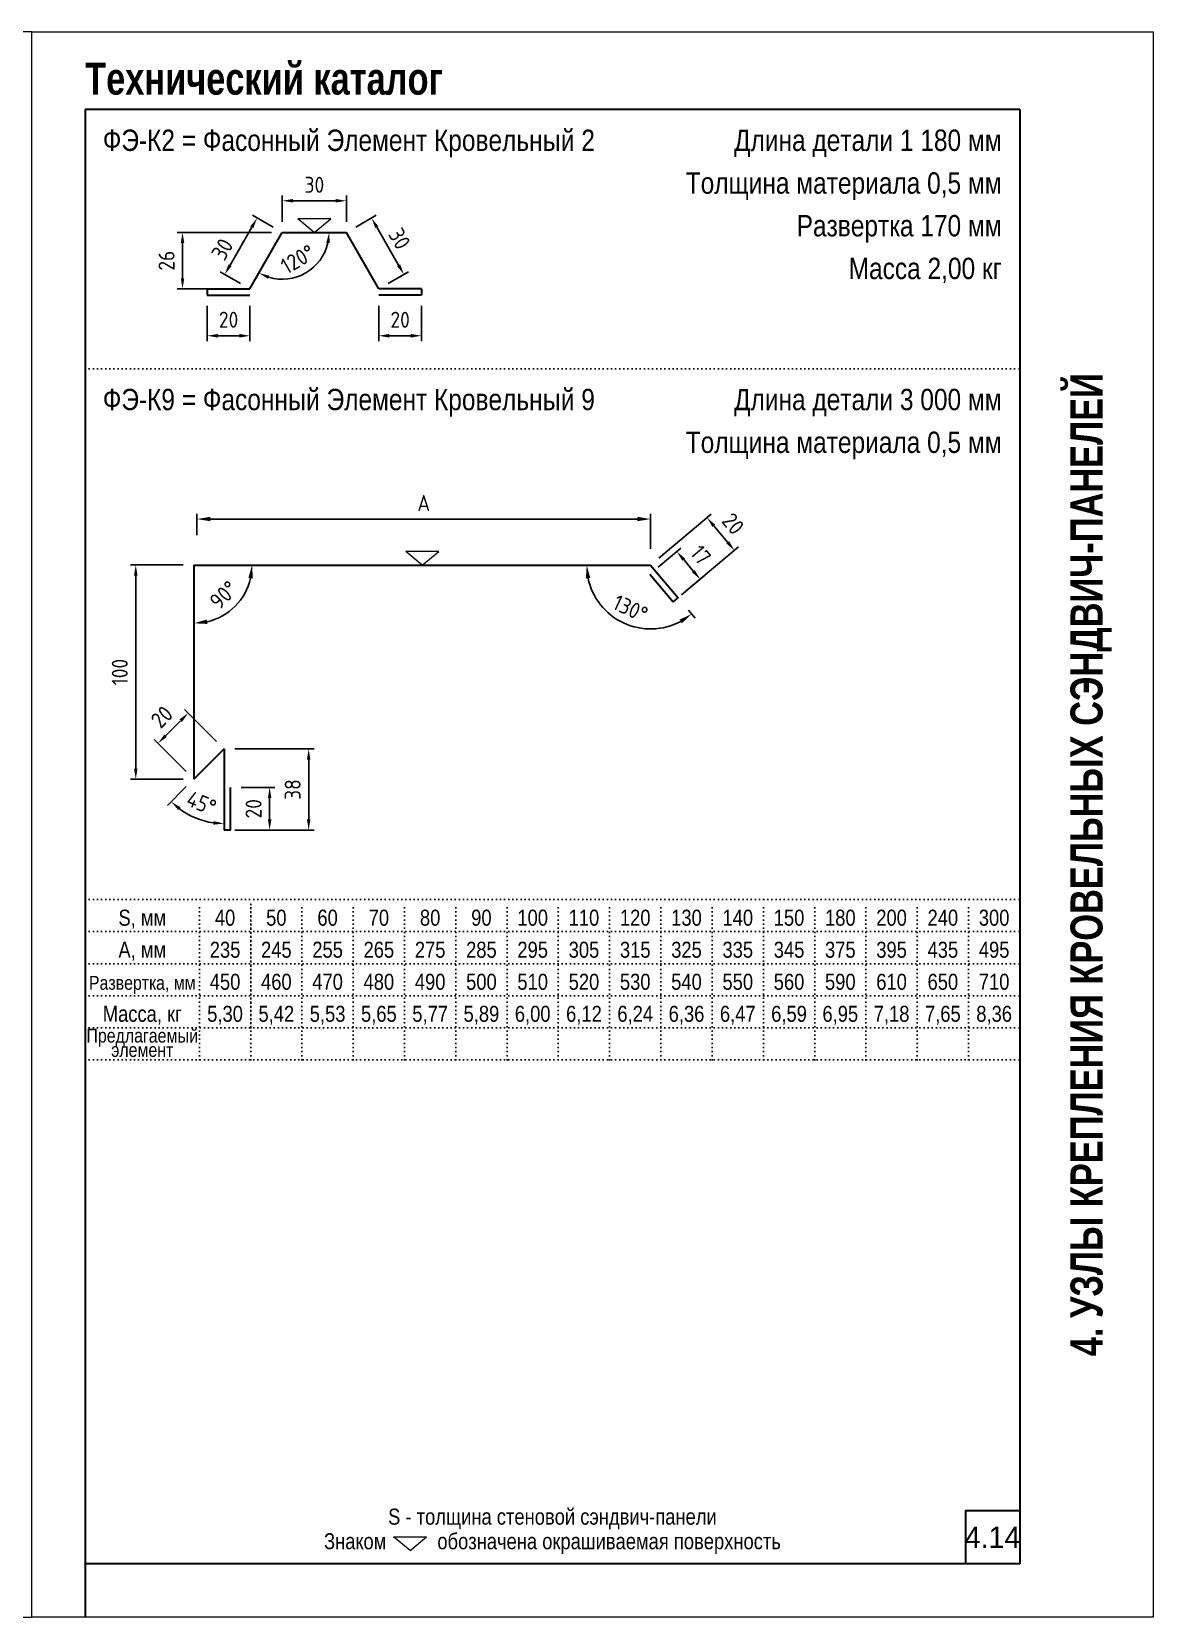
# Model space of a CAD drawing. Extents: x 5821 to 16321, y -13531 to 5774.
# Drawn here: x 8971 to 10021, y -11304 to -9819 of the extents above; entities that cross this region are included whole.
import ezdxf
from ezdxf.enums import TextEntityAlignment as Align

# ---------------------------------------------------------------- set-up
doc = ezdxf.new("R2010")
doc.units = 0
doc.header["$LTSCALE"] = 3
doc.linetypes.add('DOT2', pattern=[0.125, 0, -0.125])
doc.layers.get('0').update_dxf_attribs({"linetype": 'CONTINUOUS', "lineweight": 30})
doc.layers.get('DEFPOINTS').update_dxf_attribs({"linetype": 'CONTINUOUS'})
for name, color, linetype, lineweight in [('new_fill', 8, 'CONTINUOUS', 13), ('RAZMER', 7, 'CONTINUOUS', 9), ('Нащельники', 1, 'CONTINUOUS', 30)]:
    doc.layers.add(name, color=color, linetype=linetype, lineweight=lineweight)
doc.layers.add('Punktir', color=7, linetype='CONTINUOUS')
doc.styles.add('LOGO', font='HATTEN.TTF')
doc.styles.add('ROMANS', font='romans.shx', dxfattribs={"width": 0.85})
doc.styles.add('style1', font='ARIALN.TTF')
doc.styles.add('style2', font='impact.TTF')
doc.dimstyles.new('2.5', dxfattribs={"dimscale": 5, "dimtxt": 3, "dimasz": 2, "dimexe": 1, "dimexo": 2, "dimgap": 0, "dimtad": 0, "dimdec": 0, "dimlfac": 0.5, "dimzin": 9, "dimdsep": 46, "dimtxsty": 'ROMANS', "dimcen": -3, "dimdle": 1, "dimclrd": 256, "dimclre": 256, "dimclrt": 256, "dimadec": 0, "dimazin": 0, "dimtfac": 1, "dimtdec": 0, "dimtofl": 0, "dimtmove": 2, "dimatfit": 3, "dimfxl": 0, "dimtvp": 1, "dimtolj": 1, "dimtzin": 9, "dimarcsym": 0})
doc.dimstyles.new('5', dxfattribs={"dimscale": 5, "dimtxt": 3, "dimasz": 2.5, "dimexe": 1, "dimexo": 3, "dimgap": 0, "dimtad": 0, "dimdec": 0, "dimzin": 9, "dimdsep": 46, "dimtxsty": 'ROMANS', "dimblk2": 'OBLIQUE', "dimcen": -3, "dimdle": 1.5, "dimclrd": 256, "dimclre": 256, "dimclrt": 256, "dimadec": 0, "dimazin": 0, "dimtfac": 1, "dimtdec": 0, "dimtofl": 0, "dimtmove": 2, "dimatfit": 3, "dimfxl": 0, "dimtvp": 1, "dimtolj": 1, "dimtzin": 9, "dimarcsym": 0})

# ---------------------------------------------------------------- blocks, each defined once
blk = doc.blocks.new('*D1271')
at = {"layer": 'DEFPOINTS', "color": 0, "transparency": 16777216}
for p in [(9122.9, -10318.2), (9068.5, -10518.8), (9122.9, -10518.8)]:
    blk.add_point(p, dxfattribs=at)
at = {"layer": 'RAZMER', "lineweight": -2, "transparency": 16777216}
for p, q in [((9112.9, -10318.2), (9063.5, -10318.2)), ((9068.5, -10328.2), (9068.5, -10508.8)), ((9112.9, -10518.8), (9063.5, -10518.8))]:
    blk.add_line(p, q, dxfattribs=at)
at = {"layer": 'RAZMER', "transparency": 16777216}
for points in [[(9066.8, -10328.2), (9070.2, -10328.2), (9068.5, -10318.2)], [(9066.8, -10508.8), (9070.2, -10508.8), (9068.5, -10518.8)]]:
    blk.add_solid(points, dxfattribs=at)
at = {"layer": 'RAZMER', "transparency": 16777216, "insert": (9053.5, -10418.5), "char_height": 15, "attachment_point": 5, "rotation": 90, "style": 'ROMANS'}
blk.add_mtext('\\A1;100', dxfattribs=at)
blk = doc.blocks.new('*D1272')
at = {"layer": 'DEFPOINTS', "color": 0, "transparency": 16777216}
for p in [(9089.3, -10485.2), (9151.2, -10490.5), (9122.9, -10518.8)]:
    blk.add_point(p, dxfattribs=at)
at = {"layer": 'RAZMER', "lineweight": -2, "transparency": 16777216}
for p, q in [((9144.1, -10483.4), (9114.1, -10453.4)), ((9110.5, -10464), (9096.4, -10478.2)), ((9115.8, -10511.7), (9085.8, -10481.7))]:
    blk.add_line(p, q, dxfattribs=at)
at = {"layer": 'RAZMER', "transparency": 16777216}
for points in [[(9109.4, -10462.8), (9111.7, -10465.2), (9117.6, -10456.9)], [(9095.2, -10477), (9097.6, -10479.3), (9089.3, -10485.2)]]:
    blk.add_solid(points, dxfattribs=at)
at = {"layer": 'RAZMER', "transparency": 16777216, "insert": (9092.9, -10460.5), "char_height": 15, "attachment_point": 5, "rotation": 45, "style": 'ROMANS'}
blk.add_mtext('\\A1;20', dxfattribs=at)
blk = doc.blocks.new('*D1273')
at = {"layer": 'DEFPOINTS', "color": 0, "transparency": 16777216}
for p in [(9157.2, -10526.5), (9157.2, -10566.5), (9193.8, -10566.5)]:
    blk.add_point(p, dxfattribs=at)
at = {"layer": 'RAZMER', "lineweight": -2, "transparency": 16777216}
for p, q in [((9167.2, -10526.5), (9198.8, -10526.5)), ((9193.8, -10536.5), (9193.8, -10556.5)), ((9167.2, -10566.5), (9198.8, -10566.5))]:
    blk.add_line(p, q, dxfattribs=at)
at = {"layer": 'RAZMER', "transparency": 16777216}
for points in [[(9192.2, -10536.5), (9195.5, -10536.5), (9193.8, -10526.5)], [(9192.2, -10556.5), (9195.5, -10556.5), (9193.8, -10566.5)]]:
    blk.add_solid(points, dxfattribs=at)
at = {"layer": 'RAZMER', "transparency": 16777216, "insert": (9178.8, -10546.5), "char_height": 15, "attachment_point": 5, "rotation": 90, "style": 'ROMANS'}
blk.add_mtext('\\A1;20', dxfattribs=at)
blk = doc.blocks.new('*D1274')
at = {"layer": 'DEFPOINTS', "color": 0, "transparency": 16777216}
for p in [(9151.2, -10490.5), (9151.2, -10566.5), (9230.4, -10566.5)]:
    blk.add_point(p, dxfattribs=at)
at = {"layer": 'RAZMER', "lineweight": -2, "transparency": 16777216}
for p, q in [((9161.2, -10490.5), (9235.4, -10490.5)), ((9230.4, -10500.5), (9230.4, -10556.5)), ((9161.2, -10566.5), (9235.4, -10566.5))]:
    blk.add_line(p, q, dxfattribs=at)
at = {"layer": 'RAZMER', "transparency": 16777216}
for points in [[(9228.7, -10500.5), (9232, -10500.5), (9230.4, -10490.5)], [(9228.7, -10556.5), (9232, -10556.5), (9230.4, -10566.5)]]:
    blk.add_solid(points, dxfattribs=at)
at = {"layer": 'RAZMER', "transparency": 16777216, "insert": (9215.4, -10528.5), "char_height": 15, "attachment_point": 5, "rotation": 90, "style": 'ROMANS'}
blk.add_mtext('\\A1;38', dxfattribs=at)
blk = doc.blocks.new('*D1275')
at = {"layer": 'DEFPOINTS', "color": 0, "transparency": 16777216}
for p in [(9549.8, -10326.7), (9596.9, -10331.6), (9571.6, -10352.7)]:
    blk.add_point(p, dxfattribs=at)
at = {"layer": 'RAZMER', "lineweight": -2, "transparency": 16777216}
for p, q in [((9557.5, -10320.2), (9578.9, -10302.3)), ((9581.5, -10313.2), (9590.4, -10323.9)), ((9579.3, -10346.3), (9600.7, -10328.3))]:
    blk.add_line(p, q, dxfattribs=at)
at = {"layer": 'RAZMER', "transparency": 16777216}
for points in [[(9582.7, -10312.1), (9580.2, -10314.2), (9575, -10305.5)], [(9591.7, -10322.8), (9589.2, -10325), (9596.9, -10331.6)]]:
    blk.add_solid(points, dxfattribs=at)
at = {"layer": 'RAZMER', "transparency": 16777216, "insert": (9597.4, -10308.9), "char_height": 15, "attachment_point": 5, "rotation": 310, "style": 'ROMANS'}
blk.add_mtext('\\A1;17', dxfattribs=at)
blk = doc.blocks.new('*D1276')
at = {"layer": 'DEFPOINTS', "color": 0, "transparency": 16777216}
for p in [(9629.1, -10304.6), (9550.5, -10318.2), (9576.2, -10348.9)]:
    blk.add_point(p, dxfattribs=at)
at = {"layer": 'RAZMER', "lineweight": -2, "transparency": 16777216}
for p, q in [((9558.2, -10311.8), (9607.2, -10270.7)), ((9609.8, -10281.6), (9622.6, -10296.9)), ((9583.9, -10342.4), (9632.9, -10301.3))]:
    blk.add_line(p, q, dxfattribs=at)
at = {"layer": 'RAZMER', "transparency": 16777216}
for points in [[(9611, -10280.5), (9608.5, -10282.6), (9603.3, -10273.9)], [(9623.9, -10295.8), (9621.3, -10298), (9629.1, -10304.6)]]:
    blk.add_solid(points, dxfattribs=at)
at = {"layer": 'RAZMER', "transparency": 16777216, "insert": (9627.7, -10279.6), "char_height": 15, "attachment_point": 5, "rotation": 310, "style": 'ROMANS'}
blk.add_mtext('\\A1;20', dxfattribs=at)
blk = doc.blocks.new('*D1277')
at = {"layer": 'DEFPOINTS', "color": 0, "transparency": 16777216}
for p in [(9151.2, -10490.5), (9151.2, -10490.5), (9122.9, -10518.8), (9151.2, -10542.8), (9116.2, -10551)]:
    blk.add_point(p, dxfattribs=at)
at = {"layer": 'RAZMER', "lineweight": -2, "transparency": 16777216}
for p, q in [((9115.8, -10525.8), (9098.2, -10543.5)), ((9151.2, -10552.8), (9151.2, -10565.4))]:
    blk.add_line(p, q, dxfattribs=at)
blk.add_arc((9151.2, -10490.5), 69.9, 233.2016, 261.7984, dxfattribs=at)
at = {"layer": 'RAZMER', "transparency": 16777216}
for points in [[(9108.2, -10547.7), (9110.4, -10545.2), (9101.7, -10539.9)], [(9141.3, -10558), (9141.1, -10561.4), (9151.2, -10560.4)]]:
    blk.add_solid(points, dxfattribs=at)
at = {"layer": 'RAZMER', "transparency": 16777216, "insert": (9130.1, -10541.2), "char_height": 15, "attachment_point": 5, "rotation": 337.5, "style": 'ROMANS'}
blk.add_mtext('\\A1;45°', dxfattribs=at)
blk = doc.blocks.new('*D1283')
at = {"layer": 'DEFPOINTS', "color": 0, "transparency": 16777216}
for p in [(9550.5, -10275.2), (9125.8, -10305.4), (9550.5, -10318.2)]:
    blk.add_point(p, dxfattribs=at)
at = {"layer": 'RAZMER', "lineweight": -2, "transparency": 16777216}
for p, q in [((9125.8, -10290.4), (9125.8, -10270.2)), ((9138.3, -10275.2), (9538, -10275.2)), ((9550.5, -10303.2), (9550.5, -10270.2))]:
    blk.add_line(p, q, dxfattribs=at)
at = {"layer": 'RAZMER', "transparency": 16777216}
for points in [[(9138.3, -10273.1), (9138.3, -10277.2), (9125.8, -10275.2)], [(9538, -10273.1), (9538, -10277.2), (9550.5, -10275.2)]]:
    blk.add_solid(points, dxfattribs=at)
at = {"layer": 'RAZMER', "transparency": 16777216, "insert": (9338.1, -10260.2), "char_height": 15, "attachment_point": 5, "style": 'ROMANS'}
blk.add_mtext('\\A1;{\\Fromans.shx|c204;А}', dxfattribs=at)
blk = doc.blocks.new('*D1278')
at = {"layer": 'DEFPOINTS', "color": 0, "transparency": 16777216}
for p in [(9122.9, -10318.2), (9122.9, -10318.2), (9550.5, -10318.2), (9150.2, -10365.5), (9122.9, -10518.8)]:
    blk.add_point(p, dxfattribs=at)
at = {"layer": 'RAZMER', "lineweight": -2, "transparency": 16777216}
blk.add_arc((9122.9, -10318.2), 54.6, 283.1532, 346.8468, dxfattribs=at)
at = {"layer": 'RAZMER', "transparency": 16777216}
for points in [[(9173.9, -10330.4), (9178.1, -10330.9), (9177.4, -10318.2)], [(9135.5, -10373.4), (9135, -10369.3), (9122.9, -10372.8)]]:
    blk.add_solid(points, dxfattribs=at)
at = {"layer": 'RAZMER', "transparency": 16777216, "insert": (9150.8, -10346.2), "char_height": 15, "attachment_point": 5, "rotation": 45, "style": 'ROMANS'}
blk.add_mtext('\\A1;90°', dxfattribs=at)
blk = doc.blocks.new('_OBLIQUE')
at = {"color": 0, "linetype": 'ByBlock'}
blk.add_line((-0.5, -0.5), (0.5, 0.5), dxfattribs=at)
blk = doc.blocks.new('*D1279')
at = {"layer": 'DEFPOINTS', "color": 0, "transparency": 16777216}
for p in [(9122.9, -10318.2), (9550.5, -10318.2), (9550.5, -10318.2), (9576.2, -10348.9), (9507, -10359.3)]:
    blk.add_point(p, dxfattribs=at)
at = {"layer": 'RAZMER', "lineweight": -2, "transparency": 16777216}
blk.add_line((9585.9, -10360.4), (9592.2, -10367.9), dxfattribs=at)
blk.add_arc((9550.5, -10318.2), 59.9, 191.9845, 298.0155, dxfattribs=at)
at = {"layer": 'RAZMER', "transparency": 16777216}
for points in [[(9489.9, -10330.9), (9494, -10330.4), (9490.7, -10318.2)], [(9577.5, -10369.4), (9579.8, -10372.8), (9589, -10364.1)]]:
    blk.add_solid(points, dxfattribs=at)
at = {"layer": 'RAZMER', "transparency": 16777216, "insert": (9531.6, -10358.9), "char_height": 15, "attachment_point": 5, "rotation": 335, "style": 'ROMANS'}
blk.add_mtext('\\A1;130°', dxfattribs=at)
blk = doc.blocks.new('*D1284')
at = {"layer": 'DEFPOINTS', "color": 0, "transparency": 16777216}
for p in [(9135.4, -10065.6), (9175.4, -10065.6), (9175.4, -10103.5)]:
    blk.add_point(p, dxfattribs=at)
at = {"layer": 'RAZMER', "lineweight": -2, "transparency": 16777216}
for p, q in [((9135.4, -10075.6), (9135.4, -10108.5)), ((9175.4, -10075.6), (9175.4, -10108.5)), ((9145.4, -10103.5), (9165.4, -10103.5))]:
    blk.add_line(p, q, dxfattribs=at)
at = {"layer": 'RAZMER', "transparency": 16777216}
for points in [[(9145.4, -10101.8), (9145.4, -10105.2), (9135.4, -10103.5)], [(9165.4, -10101.8), (9165.4, -10105.2), (9175.4, -10103.5)]]:
    blk.add_solid(points, dxfattribs=at)
at = {"layer": 'RAZMER', "transparency": 16777216, "insert": (9155.4, -10088.5), "char_height": 15, "attachment_point": 5, "style": 'ROMANS'}
blk.add_mtext('\\A1;20', dxfattribs=at)
blk = doc.blocks.new('*D1285')
at = {"layer": 'DEFPOINTS', "color": 0, "transparency": 16777216}
for p in [(9205.7, -10006.7), (9151.8, -10046.1), (9175.4, -10059.6)]:
    blk.add_point(p, dxfattribs=at)
at = {"layer": 'RAZMER', "lineweight": -2, "transparency": 16777216}
for p, q in [((9197, -10001.7), (9177.8, -9990.7)), ((9177.1, -10001.9), (9156.8, -10037.4)), ((9166.7, -10054.6), (9147.5, -10043.6))]:
    blk.add_line(p, q, dxfattribs=at)
at = {"layer": 'RAZMER', "transparency": 16777216}
for points in [[(9175.7, -10001.1), (9178.6, -10002.7), (9182.1, -9993.2)], [(9155.3, -10036.6), (9158.2, -10038.3), (9151.8, -10046.1)]]:
    blk.add_solid(points, dxfattribs=at)
at = {"layer": 'RAZMER', "transparency": 16777216, "insert": (9149.5, -10022.5), "char_height": 15, "attachment_point": 5, "rotation": 60.1883, "style": 'ROMANS'}
blk.add_mtext('\\A1;30', dxfattribs=at)
blk = doc.blocks.new('*D1280')
at = {"layer": 'DEFPOINTS', "color": 0, "transparency": 16777216}
for p in [(9265.7, -9977.1), (9205.7, -10006.7), (9265.7, -10006.7)]:
    blk.add_point(p, dxfattribs=at)
at = {"layer": 'RAZMER', "lineweight": -2, "transparency": 16777216}
for p, q in [((9205.7, -9996.7), (9205.7, -9972.1)), ((9215.7, -9977.1), (9255.7, -9977.1)), ((9265.7, -9996.7), (9265.7, -9972.1))]:
    blk.add_line(p, q, dxfattribs=at)
at = {"layer": 'RAZMER', "transparency": 16777216}
for points in [[(9215.7, -9975.4), (9215.7, -9978.7), (9205.7, -9977.1)], [(9255.7, -9975.4), (9255.7, -9978.7), (9265.7, -9977.1)]]:
    blk.add_solid(points, dxfattribs=at)
at = {"layer": 'RAZMER', "transparency": 16777216, "insert": (9235.7, -9962.1), "char_height": 15, "attachment_point": 5, "style": 'ROMANS'}
blk.add_mtext('\\A1;30', dxfattribs=at)
blk = doc.blocks.new('*D1286')
at = {"layer": 'DEFPOINTS', "color": 0, "transparency": 16777216}
for p in [(9205.7, -10006.7), (9112.3, -10059.6), (9175.4, -10059.6)]:
    blk.add_point(p, dxfattribs=at)
at = {"layer": 'RAZMER', "lineweight": -2, "transparency": 16777216}
for p, q in [((9195.7, -10006.7), (9107.3, -10006.7)), ((9112.3, -10016.7), (9112.3, -10049.6)), ((9165.4, -10059.6), (9107.3, -10059.6))]:
    blk.add_line(p, q, dxfattribs=at)
at = {"layer": 'RAZMER', "transparency": 16777216}
for points in [[(9110.6, -10016.7), (9113.9, -10016.7), (9112.3, -10006.7)], [(9110.6, -10049.6), (9113.9, -10049.6), (9112.3, -10059.6)]]:
    blk.add_solid(points, dxfattribs=at)
at = {"layer": 'RAZMER', "transparency": 16777216, "insert": (9097.3, -10033.2), "char_height": 15, "attachment_point": 5, "rotation": 90, "style": 'ROMANS'}
blk.add_mtext('\\A1;26', dxfattribs=at)
blk = doc.blocks.new('*D1281')
at = {"layer": 'DEFPOINTS', "color": 0, "transparency": 16777216}
for p in [(9205.7, -10006.7), (9205.7, -10006.7), (9259.7, -10006.7), (9213.4, -10050), (9175.4, -10059.6)]:
    blk.add_point(p, dxfattribs=at)
at = {"layer": 'RAZMER', "lineweight": -2, "transparency": 16777216}
blk.add_arc((9205.7, -10006.7), 43.9, 253.2534, 346.9349, dxfattribs=at)
at = {"layer": 'RAZMER', "transparency": 16777216}
for points in [[(9246.8, -10016.5), (9250.1, -10016.8), (9249.6, -10006.7)], [(9192.4, -10050.3), (9193.7, -10047.3), (9183.8, -10044.8)]]:
    blk.add_solid(points, dxfattribs=at)
at = {"layer": 'RAZMER', "transparency": 16777216, "insert": (9220.2, -10031.8), "char_height": 15, "attachment_point": 5, "rotation": 30.0942, "style": 'ROMANS'}
blk.add_mtext('\\A1;120°', dxfattribs=at)
blk = doc.blocks.new('*D1282')
at = {"layer": 'DEFPOINTS', "color": 0, "transparency": 16777216}
for p in [(9265.7, -10006.7), (9319.6, -10046.1), (9296, -10059.6)]:
    blk.add_point(p, dxfattribs=at)
at = {"layer": 'RAZMER', "lineweight": -2, "transparency": 16777216}
for p, q in [((9274.4, -10001.7), (9293.6, -9990.7)), ((9294.2, -10001.9), (9314.6, -10037.4)), ((9304.7, -10054.6), (9323.9, -10043.6))]:
    blk.add_line(p, q, dxfattribs=at)
at = {"layer": 'RAZMER', "transparency": 16777216}
for points in [[(9295.7, -10001.1), (9292.8, -10002.7), (9289.2, -9993.2)], [(9316, -10036.6), (9313.1, -10038.3), (9319.6, -10046.1)]]:
    blk.add_solid(points, dxfattribs=at)
at = {"layer": 'RAZMER', "transparency": 16777216, "insert": (9315.4, -10012.6), "char_height": 15, "attachment_point": 5, "rotation": 299.8117, "style": 'ROMANS'}
blk.add_mtext('\\A1;30', dxfattribs=at)
blk = doc.blocks.new('*D1287')
at = {"layer": 'DEFPOINTS', "color": 0, "transparency": 16777216}
for p in [(9296, -10065.6), (9336, -10065.6), (9296, -10103.5)]:
    blk.add_point(p, dxfattribs=at)
at = {"layer": 'RAZMER', "lineweight": -2, "transparency": 16777216}
for p, q in [((9296, -10075.6), (9296, -10108.5)), ((9336, -10075.6), (9336, -10108.5)), ((9326, -10103.5), (9306, -10103.5))]:
    blk.add_line(p, q, dxfattribs=at)
at = {"layer": 'RAZMER', "transparency": 16777216}
for points in [[(9306, -10101.8), (9306, -10105.2), (9296, -10103.5)], [(9326, -10101.8), (9326, -10105.2), (9336, -10103.5)]]:
    blk.add_solid(points, dxfattribs=at)
at = {"layer": 'RAZMER', "transparency": 16777216, "insert": (9316, -10088.5), "char_height": 15, "attachment_point": 5, "style": 'ROMANS'}
blk.add_mtext('\\A1;20', dxfattribs=at)

msp = doc.modelspace()

# ---------------------------------------------------------------- linework, layer by layer
at = {"color": 1}
for p, q in [((9896.09, -9891.59), (9021.09, -9891.59)), ((9021.09, -9891.59), (9021.09, -11303.74)), ((9896.09, -9891.59), (9896.09, -11253.74)), ((9845.18, -11203.74), (9896.09, -11203.74)), ((9845.18, -11203.74), (9845.18, -11253.74)), ((9896.09, -11253.74), (9021.09, -11253.74))]:
    msp.add_line(p, q, dxfattribs=at)
at = {"layer": 'Punktir', "linetype": 'DOT2', "ltscale": 10}
for p, q in [((9021.09, -10134.41), (9896.09, -10134.41)), ((9021.09, -10631.6), (9896.09, -10631.6)), ((9128.09, -10781.6), (9128.09, -10631.6)), ((9176.09, -10751.6), (9176.09, -10631.6)), ((9176.09, -10781.6), (9176.09, -10631.6)), ((9224.09, -10781.6), (9224.09, -10631.6)), ((9272.09, -10781.6), (9272.09, -10631.6)), ((9320.09, -10781.6), (9320.09, -10631.6)), ((9368.09, -10781.6), (9368.09, -10631.6)), ((9416.09, -10781.6), (9416.09, -10631.6)), ((9464.09, -10781.6), (9464.09, -10631.6)), ((9512.09, -10781.6), (9512.09, -10631.6)), ((9560.09, -10781.6), (9560.09, -10631.6)), ((9608.09, -10781.6), (9608.09, -10631.6)), ((9656.09, -10781.6), (9656.09, -10631.6)), ((9704.09, -10781.6), (9704.09, -10631.6)), ((9752.09, -10781.6), (9752.09, -10631.6)), ((9800.09, -10781.6), (9800.09, -10631.6)), ((9848.09, -10781.6), (9848.09, -10631.6)), ((9021.09, -10661.6), (9896.09, -10661.6)), ((9021.09, -10691.6), (9896.09, -10691.6)), ((9021.09, -10721.6), (9896.09, -10721.6)), ((9021.09, -10751.6), (9896.09, -10751.6)), ((9021.09, -10781.6), (9896.09, -10781.6)), ((9021.09, -10781.6), (9896.09, -10781.6))]:
    msp.add_line(p, q, dxfattribs=at)
at = {"layer": 'RAZMER'}
for p, q in [((9251.07, -9994.06), (9220.28, -9994.06)), ((9235.67, -10006.72), (9220.28, -9994.06)), ((9235.67, -10006.72), (9251.07, -9994.06)), ((9352.09, -10305.57), (9321.31, -10305.57)), ((9336.7, -10318.22), (9321.31, -10305.57)), ((9336.7, -10318.22), (9352.09, -10305.57)), ((9325.29, -11241.19), (9309.89, -11228.53)), ((9309.89, -11228.53), (9340.68, -11228.53)), ((9325.29, -11241.19), (9340.68, -11228.53))]:
    msp.add_line(p, q, dxfattribs=at)
for points in [[(8971.09, -9818.74), (7921.09, -9818.74), (7921.09, -11303.74), (8971.09, -11303.74)], [(8971.09, -9818.74), (10021.09, -9818.74), (10021.09, -11303.74), (8971.09, -11303.74)]]:
    msp.add_lwpolyline(points, close=True, dxfattribs=at)
at = {"layer": 'Нащельники'}
for p, q in [((9175.36, -10059.62), (9205.67, -10006.72)), ((9205.67, -10006.72), (9265.67, -10006.72)), ((9295.99, -10059.62), (9265.67, -10006.72)), ((9135.36, -10059.62), (9135.36, -10065.62)), ((9135.36, -10059.62), (9175.36, -10059.62)), ((9135.36, -10065.62), (9175.36, -10065.62)), ((9335.99, -10059.62), (9295.99, -10059.62)), ((9335.99, -10065.62), (9295.99, -10065.62)), ((9335.99, -10059.62), (9335.99, -10065.62)), ((9122.87, -10318.22), (9550.53, -10318.22)), ((9122.87, -10318.22), (9122.87, -10518.78)), ((9550.53, -10318.22), (9576.24, -10348.87)), ((9549.79, -10326.68), (9571.65, -10352.72)), ((9571.65, -10352.72), (9576.24, -10348.87)), ((9151.15, -10490.49), (9122.87, -10518.78)), ((9151.15, -10490.49), (9151.15, -10566.49)), ((9157.15, -10566.49), (9157.15, -10526.49)), ((9157.15, -10566.49), (9151.15, -10566.49))]:
    msp.add_line(p, q, dxfattribs=at)

# ---------------------------------------------------------------- texts
at = {"style": 'style1'}
for s, p in [('ФЭ-К2 = Фасонный Элемент Кровельный 2', (9037.63, -9930.41)), ('ФЭ-К9 = Фасонный Элемент Кровельный 9', (9037.63, -10173.22))]:
    msp.add_text(s, height=20, dxfattribs=at).set_placement(p)
for s, p in [('Длина детали 1 180 мм', (9879.09, -9930.41)), ('Толщина материала 0,5 мм', (9879.09, -9970.45)), ('Развертка 170 мм', (9879.09, -10010.43)), ('Масса 2,00 кг', (9879.09, -10050.43)), ('Длина детали 3 000 мм', (9879.09, -10173.22)), ('Длина детали 3 000 мм', (9879.09, -10173.22)), ('Толщина материала 0,5 мм', (9879.09, -10213.26)), ('Толщина материала 0,5 мм', (9879.09, -10213.26))]:
    msp.add_text(s, height=20, dxfattribs=at).set_placement(p, align=Align.RIGHT)
for s, height, p in [('S, мм', 15, (9074.59, -10656.03)), ('40', 15, (9152.09, -10656.03)), ('50', 15, (9200.09, -10656.03)), ('60', 15, (9248.09, -10656.03)), ('70', 15, (9296.09, -10656.03)), ('80', 15, (9344.09, -10656.03)), ('90', 15, (9392.09, -10656.03)), ('100', 15, (9440.09, -10656.03)), ('110', 15, (9488.09, -10656.03)), ('120', 15, (9536.09, -10656.03)), ('130', 15, (9584.09, -10656.03)), ('140', 15, (9632.09, -10656.03)), ('150', 15, (9680.09, -10656.03)), ('180', 15, (9728.09, -10656.03)), ('200', 15, (9776.09, -10656.03)), ('240', 15, (9824.09, -10656.03)), ('300', 15, (9872.09, -10656.03)), ('А, мм', 15, (9074.59, -10686.03)), ('235', 15, (9152.09, -10686.03)), ('245', 15, (9200.09, -10686.03)), ('255', 15, (9248.09, -10686.03)), ('265', 15, (9296.09, -10686.03)), ('275', 15, (9344.09, -10686.03)), ('285', 15, (9392.09, -10686.03)), ('295', 15, (9440.09, -10686.03)), ('305', 15, (9488.09, -10686.03)), ('315', 15, (9536.09, -10686.03)), ('325', 15, (9584.09, -10686.03)), ('335', 15, (9632.09, -10686.03)), ('345', 15, (9680.09, -10686.03)), ('375', 15, (9728.09, -10686.03)), ('395', 15, (9776.09, -10686.03)), ('435', 15, (9824.09, -10686.03)), ('495', 15, (9872.09, -10686.03)), ('Развертка, мм', 13, (9074.59, -10716.03)), ('450', 15, (9152.09, -10716.03)), ('460', 15, (9200.09, -10716.03)), ('470', 15, (9248.09, -10716.03)), ('480', 15, (9296.09, -10716.03)), ('490', 15, (9344.09, -10716.03)), ('500', 15, (9392.09, -10716.03)), ('510', 15, (9440.09, -10716.03)), ('520', 15, (9488.09, -10716.03)), ('530', 15, (9536.09, -10716.03)), ('540', 15, (9584.09, -10716.03)), ('550', 15, (9632.09, -10716.03)), ('560', 15, (9680.09, -10716.03)), ('590', 15, (9728.09, -10716.03)), ('610', 15, (9776.09, -10716.03)), ('650', 15, (9824.09, -10716.03)), ('710', 15, (9872.09, -10716.03)), ('Масса, кг', 15, (9074.59, -10746.03)), ('5,30', 15, (9152.09, -10746.03)), ('5,42', 15, (9200.09, -10746.03)), ('5,53', 15, (9248.09, -10746.03)), ('5,65', 15, (9296.09, -10746.03)), ('5,77', 15, (9344.09, -10746.03)), ('5,89', 15, (9392.09, -10746.03)), ('6,00', 15, (9440.09, -10746.03)), ('6,12', 15, (9488.09, -10746.03)), ('6,24', 15, (9536.09, -10746.03)), ('6,36', 15, (9584.09, -10746.03)), ('6,47', 15, (9632.09, -10746.03)), ('6,59', 15, (9680.09, -10746.03)), ('6,95', 15, (9728.09, -10746.03)), ('7,18', 15, (9776.09, -10746.03)), ('7,65', 15, (9824.09, -10746.03)), ('8,36', 15, (9872.09, -10746.03)), ('Предлагаемый', 13, (9074.59, -10765.47)), ('элемент', 13, (9074.59, -10778.88)), ('S - толщина стеновой сэндвич-панели', 15, (9458.59, -11217)), ('Знаком          обозначена окрашиваемая поверхность', 15, (9458.59, -11240))]:
    msp.add_text(s, height=height, dxfattribs=at).set_placement(p, align=Align.CENTER)
at = {"layer": 'new_fill', "style": 'style2'}
msp.add_text('Технический каталог', height=30, dxfattribs=at).set_placement((9021.1, -9877.69))
msp.add_text('4. УЗЛЫ КРЕПЛЕНИЯ КРОВЕЛЬНЫХ СЭНДВИЧ-ПАНЕЛЕЙ', height=30, rotation=90, dxfattribs=at).set_placement((9958.59, -10598.86), align=Align.MIDDLE_CENTER)
at = {"layer": 'new_fill', "style": 'LOGO'}
msp.add_text('4.14', height=20, dxfattribs=at).set_placement((9870.64, -11228.74), align=Align.MIDDLE_CENTER)

# ---------------------------------------------------------------- dimensions: what is measured, and where the dimension line sits
at = {"layer": 'RAZMER'}
dim = msp.add_linear_dim(base=(9265.67, -9977.08), p1=(9205.67, -10006.72), p2=(9265.67, -10006.72), dimstyle='2.5', dxfattribs=at)
dim.commit()
dim.dimension.update_dxf_attribs({"geometry": '*D1280', "text_midpoint": (9235.67, -9962.08)})
dim = msp.add_linear_dim(base=(9151.79, -10046.11), p1=(9205.67, -10006.72), p2=(9175.36, -10059.62), angle=240.1883, dimstyle='2.5', override={"dimlfac": 0.5, "dimtxsty": 'ROMANS', "dimsah": 1, "dimtolj": 1}, dxfattribs=at)
dim.commit()
dim.dimension.update_dxf_attribs({"geometry": '*D1285', "text_midpoint": (9149.55, -10022.51), "dimtype": 161})
dim = msp.add_linear_dim(base=(9319.56, -10046.11), p1=(9265.67, -10006.72), p2=(9295.99, -10059.62), angle=299.8117, dimstyle='2.5', dxfattribs=at)
dim.commit()
dim.dimension.update_dxf_attribs({"geometry": '*D1282', "text_midpoint": (9315.44, -10012.64), "dimtype": 161})
for base, p1, p2, angle, picture, middle in [((9112.28, -10059.62), (9205.67, -10006.72), (9175.36, -10059.62), 90, '*D1286', (9097.28, -10033.17)), ((9295.99, -10103.5), (9335.99, -10065.62), (9295.99, -10065.62), 180, '*D1287', (9315.99, -10088.5))]:
    dim = msp.add_linear_dim(base=base, p1=p1, p2=p2, angle=angle, dimstyle='2.5', override={"dimlfac": 0.5, "dimtxsty": 'ROMANS', "dimsah": 1, "dimtolj": 1}, dxfattribs=at)
    dim.commit()
    dim.dimension.update_dxf_attribs({"geometry": picture, "text_midpoint": middle})
for base, line1, line2, dimstyle, picture, middle in [((9213.4, -10049.98), ((9175.36, -10059.62), (9205.67, -10006.72)), ((9205.67, -10006.72), (9259.67, -10006.72)), '2.5', '*D1281', (9220.19, -10031.76)), ((9150.15, -10365.48), ((9122.87, -10318.22), (9122.87, -10518.78)), ((9122.87, -10318.22), (9550.53, -10318.22)), '5', '*D1278', (9150.85, -10346.2)), ((9506.98, -10359.31), ((9122.87, -10318.22), (9550.53, -10318.22)), ((9550.53, -10318.22), (9576.24, -10348.87)), '5', '*D1279', (9531.57, -10358.89)), ((9116.19, -10551.05), ((9151.15, -10490.49), (9151.15, -10542.84)), ((9122.87, -10518.78), (9151.15, -10490.49)), '2.5', '*D1277', (9130.13, -10541.23))]:
    dim = msp.add_angular_dim_2l(base=base, line1=line1, line2=line2, dimstyle=dimstyle, dxfattribs=at)
    dim.commit()
    dim.dimension.update_dxf_attribs({"geometry": picture, "text_midpoint": middle})
dim = msp.add_linear_dim(base=(9175.36, -10103.5), p1=(9135.36, -10065.62), p2=(9175.36, -10065.62), dimstyle='2.5', override={"dimlfac": 0.5, "dimtxsty": 'ROMANS', "dimsah": 1, "dimtolj": 1}, dxfattribs=at)
dim.commit()
dim.dimension.update_dxf_attribs({"geometry": '*D1284', "text_midpoint": (9155.36, -10088.5)})
dim = msp.add_linear_dim(base=(9550.53, -10275.15), p1=(9125.77, -10305.44), p2=(9550.53, -10318.22), text='{\\Fromans.shx|c204;А}', dimstyle='5', override={"dimlfac": 1, "dimtxsty": 'ROMANS', "dimsah": 1, "dimtolj": 1}, dxfattribs=at)
dim.commit()
dim.dimension.update_dxf_attribs({"geometry": '*D1283', "text_midpoint": (9338.15, -10260.15)})
for p1, p2, distance, picture, middle in [((9550.53, -10318.22), (9576.24, -10348.87), 68.93, '*D1276', (9627.69, -10279.59)), ((9549.79, -10326.68), (9571.65, -10352.72), 32.94, '*D1275', (9597.44, -10308.89)), ((9151.15, -10490.49), (9122.87, -10518.78), -47.44, '*D1272', (9092.86, -10460.48))]:
    dim = msp.add_aligned_dim(p1=p1, p2=p2, distance=distance, dimstyle='2.5', dxfattribs=at)
    dim.commit()
    dim.dimension.update_dxf_attribs({"geometry": picture, "text_midpoint": middle})
for base, p1, p2, picture, middle in [((9068.5, -10518.78), (9122.87, -10318.22), (9122.87, -10518.78), '*D1271', (9053.5, -10418.5)), ((9230.37, -10566.49), (9151.15, -10490.49), (9151.15, -10566.49), '*D1274', (9215.37, -10528.49)), ((9193.84, -10566.49), (9157.15, -10526.49), (9157.15, -10566.49), '*D1273', (9178.84, -10546.49))]:
    dim = msp.add_linear_dim(base=base, p1=p1, p2=p2, angle=90, dimstyle='2.5', dxfattribs=at)
    dim.commit()
    dim.dimension.update_dxf_attribs({"geometry": picture, "text_midpoint": middle})

doc.saveas('drawing.dxf')
